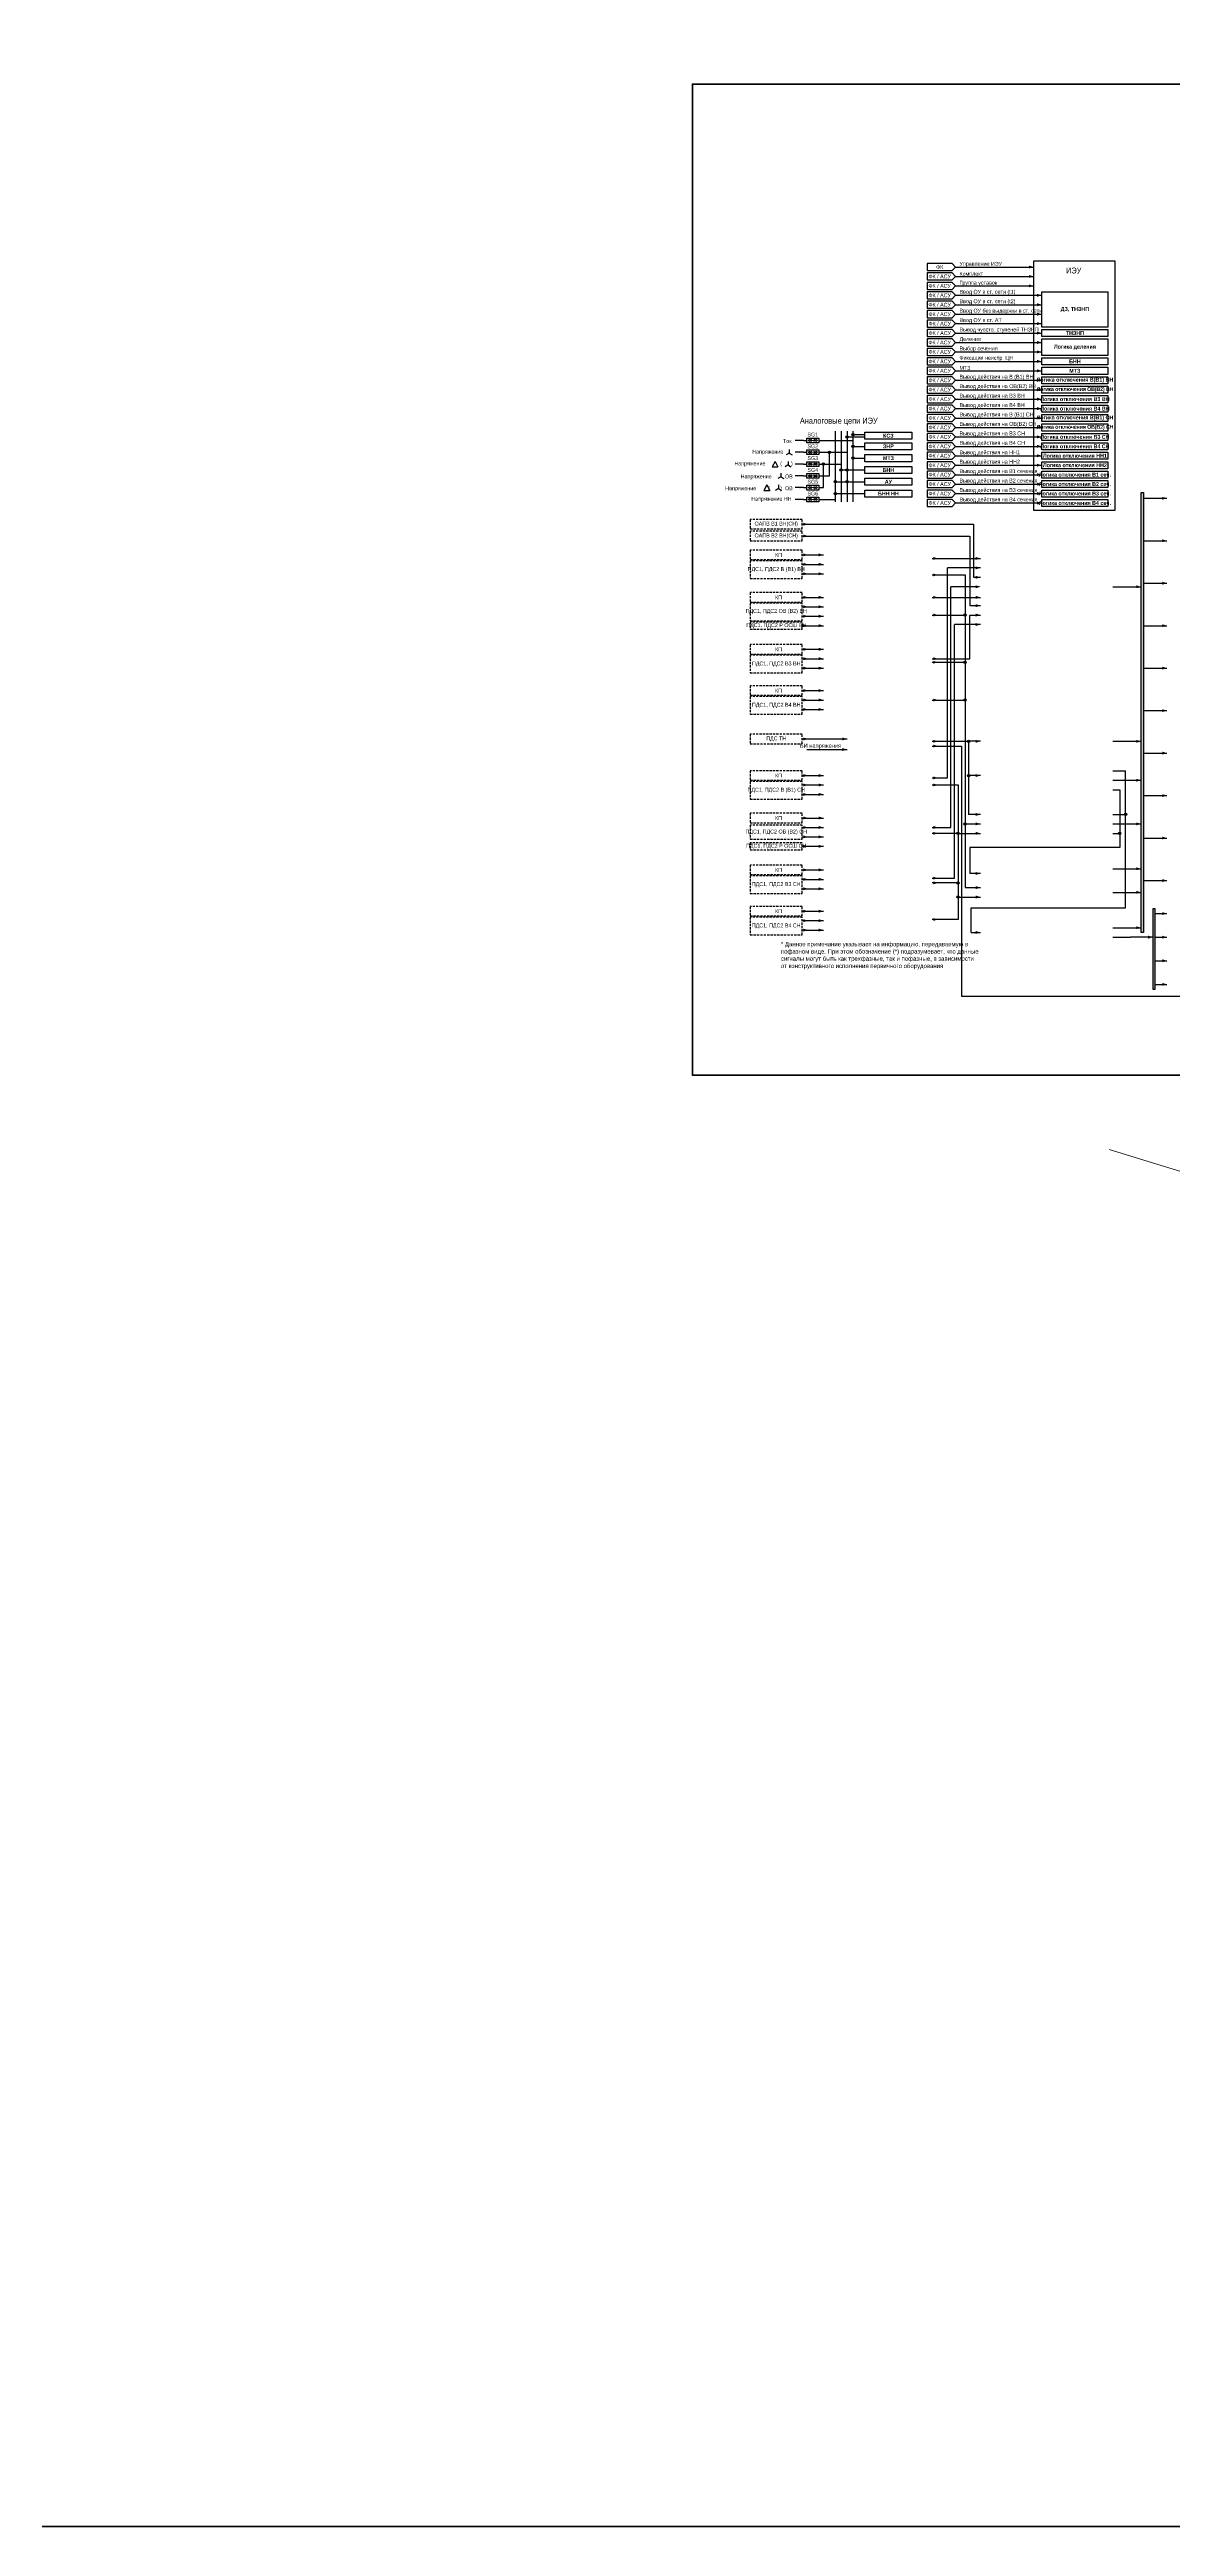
# Model space of a CAD drawing. Header units: millimetres. Extents: x 25558 to 49929, y 1902 to 19390.
# Drawn here: x 38806 to 39758, y 13291 to 15390 of the extents above; entities that cross this region are included whole.
import ezdxf

# ---------------------------------------------------------------- set-up
doc = ezdxf.new("R2010")
doc.units = ezdxf.units.MM
doc.linetypes.add('штриховая2', pattern=[9.525, 6.35, -3.175])
for name, color, linetype, lineweight in [('Основная', 7, 'Continuous', 30), ('Отключение_включение', 1, 'Continuous', 30), ('Тонкая', 7, 'Continuous', 5), ('Цепи внешние', 84, 'Continuous', 30), ('Цепи внутренние', 5, 'Continuous', 30), ('Цепи ТН', 200, 'Continuous', 30), ('Цепи ТТ', 23, 'Continuous', 30), ('Цепь - ФК и АСУ', 132, 'Continuous', 30)]:
    doc.layers.add(name, color=color, linetype=linetype, lineweight=lineweight)
doc.styles.add('Narrow', font='ARIALN.TTF')

msp = doc.modelspace()

# ---------------------------------------------------------------- hatches: boundary and pattern name
at = {"layer": 'Отключение_включение'}
h = msp.add_hatch(color=256, dxfattribs=at)
h.dxf.hatch_style = 1
h.paths.add_polyline_path([(39733, 15015), (39731, 15015), (39731, 14642), (39733, 14642)])
h = msp.add_hatch(color=256, dxfattribs=at)
h.dxf.hatch_style = 1
h.paths.add_polyline_path([(39743, 14662), (39741, 14662), (39741, 14594), (39743, 14594)])
at = {"layer": 'Цепи внутренние'}
h = msp.add_hatch(color=256, dxfattribs=at)
h.dxf.hatch_style = 1
h.paths.add_polyline_path([(39583, 14911, 1), (39581, 14911, 1)])
h = msp.add_hatch(color=256, dxfattribs=at)
h.dxf.hatch_style = 1
h.paths.add_polyline_path([(39583, 14871, 1), (39581, 14871, 1)])
h = msp.add_hatch(color=256, dxfattribs=at)
h.dxf.hatch_style = 1
h.paths.add_polyline_path([(39583, 14839, 1), (39581, 14839, 1)])
h = msp.add_hatch(color=256, dxfattribs=at)
h.dxf.hatch_style = 1
h.paths.add_polyline_path([(39586, 14804, 1), (39584, 14804, 1)])
h = msp.add_hatch(color=256, dxfattribs=at)
h.dxf.hatch_style = 1
h.paths.add_polyline_path([(39586, 14775, 1), (39584, 14775, 1)])
h = msp.add_hatch(color=256, dxfattribs=at)
h.dxf.hatch_style = 1
h.paths.add_polyline_path([(39719, 14742, 1), (39717, 14742, 1)])
h = msp.add_hatch(color=256, dxfattribs=at)
h.dxf.hatch_style = 1
h.paths.add_polyline_path([(39577, 14726, 1), (39575, 14726, 1)])
h = msp.add_hatch(color=256, dxfattribs=at)
h.dxf.hatch_style = 1
h.paths.add_polyline_path([(39583, 14734, 1), (39581, 14734, 1)])
h = msp.add_hatch(color=256, dxfattribs=at)
h.dxf.hatch_style = 1
h.paths.add_polyline_path([(39714, 14726, 1), (39712, 14726, 1)])
h = msp.add_hatch(color=256, dxfattribs=at)
h.dxf.hatch_style = 1
h.paths.add_polyline_path([(39577, 14684, 1), (39575, 14684, 1)])
h = msp.add_hatch(color=256, dxfattribs=at)
h.dxf.hatch_style = 1
h.paths.add_polyline_path([(39577, 14672, 1), (39575, 14672, 1)])
at = {"layer": 'Цепи ТН'}
h = msp.add_hatch(color=256, dxfattribs=at)
h.dxf.hatch_style = 1
h.paths.add_polyline_path([(39483, 15062, 1), (39481, 15062, 1)])
h = msp.add_hatch(color=256, dxfattribs=at)
h.dxf.hatch_style = 1
h.paths.add_polyline_path([(39463, 15039, 1), (39461, 15039, 1)])
h = msp.add_hatch(color=256, dxfattribs=at)
h.dxf.hatch_style = 1
h.paths.add_polyline_path([(39468, 15049, 1), (39466, 15049, 1)])
h = msp.add_hatch(color=256, dxfattribs=at)
h.dxf.hatch_style = 1
h.paths.add_polyline_path([(39478, 15034, 1), (39476, 15034, 1)])
h = msp.add_hatch(color=256, dxfattribs=at)
h.dxf.hatch_style = 1
h.paths.add_polyline_path([(39483, 15034, 1), (39481, 15034, 1)])
h = msp.add_hatch(color=256, dxfattribs=at)
h.dxf.hatch_style = 1
h.paths.add_polyline_path([(39473, 15024, 1), (39471, 15024, 1)])
h = msp.add_hatch(color=256, dxfattribs=at)
h.dxf.hatch_style = 1
h.paths.add_polyline_path([(39473, 15014, 1), (39471, 15014, 1)])
h = msp.add_hatch(color=256, dxfattribs=at)
h.dxf.hatch_style = 1
h.paths.add_polyline_path([(39483, 15024, 1), (39481, 15024, 1)])
at = {"layer": 'Цепи ТТ'}
h = msp.add_hatch(color=256, dxfattribs=at)
h.dxf.hatch_style = 1
h.paths.add_polyline_path([(39488, 15064, 1), (39486, 15064, 1)])
h = msp.add_hatch(color=256, dxfattribs=at)
h.dxf.hatch_style = 1
h.paths.add_polyline_path([(39488, 15054, 1), (39486, 15054, 1)])
h = msp.add_hatch(color=256, dxfattribs=at)
h.dxf.hatch_style = 1
h.paths.add_polyline_path([(39488, 15044, 1), (39486, 15044, 1)])

# ---------------------------------------------------------------- linework, layer by layer
at = {"layer": 'Основная'}
for p, q in [((39421, 15041.3), (39418.5, 15036.7)), ((39418.5, 15036.7), (39423.5, 15036.7)), ((39421, 15041.3), (39423.5, 15036.7)), ((39426, 15031.3), (39426, 15028.3)), ((39432, 15038.3), (39429.5, 15036.7)), ((39433, 15048.3), (39430.5, 15046.7)), ((39432, 15041.3), (39432, 15038.3)), ((39432, 15038.3), (39434.5, 15036.7)), ((39433, 15051.3), (39433, 15048.3)), ((39433, 15048.3), (39435.5, 15046.7)), ((39414, 15021.3), (39411.5, 15016.7)), ((39411.5, 15016.7), (39416.5, 15016.7)), ((39414, 15021.3), (39416.5, 15016.7)), ((39424, 15018.3), (39421.5, 15016.7)), ((39426, 15028.3), (39423.5, 15026.7)), ((39424, 15021.3), (39424, 15018.3)), ((39424, 15018.3), (39426.5, 15016.7)), ((39426, 15028.3), (39428.5, 15026.7))]:
    msp.add_line(p, q, dxfattribs=at)
at = {"layer": 'Основная', "ltscale": 0.3}
msp.add_lwpolyline([(39640, 15000), (39709, 15000), (39709, 15211), (39640, 15211)], close=True, dxfattribs=at)
at = {"layer": 'Основная'}
for points in [[(39647, 15185), (39703, 15185), (39703, 15155), (39647, 15155)], [(39647, 15153), (39703, 15153), (39703, 15147), (39647, 15147)], [(39647, 15145), (39703, 15145), (39703, 15131), (39647, 15131)], [(39647, 15129), (39703, 15129), (39703, 15123), (39647, 15123)], [(39647, 15121), (39703, 15121), (39703, 15115), (39647, 15115)], [(39647, 15113), (39703, 15113), (39703, 15107), (39647, 15107)], [(39647, 15105), (39703, 15105), (39703, 15099), (39647, 15099)], [(39647, 15097), (39703, 15097), (39703, 15091), (39647, 15091)], [(39647, 15089), (39703, 15089), (39703, 15083), (39647, 15083)], [(39647, 15081), (39703, 15081), (39703, 15075), (39647, 15075)], [(39448, 15061), (39458, 15061), (39458, 15057), (39448, 15057)], [(39497, 15066), (39537, 15066), (39537, 15060), (39497, 15060)], [(39497, 15057), (39537, 15057), (39537, 15051), (39497, 15051)], [(39647, 15073), (39703, 15073), (39703, 15067), (39647, 15067)], [(39647, 15065), (39703, 15065), (39703, 15059), (39647, 15059)], [(39647, 15057), (39703, 15057), (39703, 15051), (39647, 15051)], [(39448, 15051), (39458, 15051), (39458, 15047), (39448, 15047)], [(39448, 15041), (39458, 15041), (39458, 15037), (39448, 15037)], [(39497, 15047), (39537, 15047), (39537, 15041), (39497, 15041)], [(39497, 15037), (39537, 15037), (39537, 15031), (39497, 15031)], [(39647, 15049), (39703, 15049), (39703, 15043), (39647, 15043)], [(39647, 15041), (39703, 15041), (39703, 15035), (39647, 15035)], [(39647, 15033), (39703, 15033), (39703, 15027), (39647, 15027)], [(39448, 15031), (39458, 15031), (39458, 15027), (39448, 15027)], [(39448, 15021), (39458, 15021), (39458, 15017), (39448, 15017)], [(39448, 15011), (39458, 15011), (39458, 15007), (39448, 15007)], [(39497, 15027), (39537, 15027), (39537, 15021), (39497, 15021)], [(39497, 15017), (39537, 15017), (39537, 15011), (39497, 15011)], [(39647, 15025), (39703, 15025), (39703, 15019), (39647, 15019)], [(39647, 15017), (39703, 15017), (39703, 15011), (39647, 15011)], [(39647, 15009), (39703, 15009), (39703, 15003), (39647, 15003)]]:
    msp.add_lwpolyline(points, close=True, dxfattribs=at)
at = {"layer": 'Отключение_включение'}
for p, q in [((39733, 15010), (39753, 15010)), ((39733, 14974), (39753, 14974)), ((39707, 14935), (39731, 14935)), ((39733, 14938), (39753, 14938)), ((39733, 14902), (39753, 14902)), ((39733, 14866), (39753, 14866)), ((39733, 14830), (39753, 14830)), ((39707, 14804), (39731, 14804)), ((39733, 14794), (39753, 14794)), ((39707, 14771), (39731, 14771)), ((39733, 14758), (39753, 14758)), ((39707, 14734), (39731, 14734)), ((39733, 14722), (39753, 14722)), ((39707, 14696), (39731, 14696)), ((39707, 14676), (39731, 14676)), ((39733, 14686), (39753, 14686)), ((39743, 14658), (39753, 14658)), ((39707, 14646), (39731, 14646)), ((39707, 14638), (39722, 14638)), ((39741, 14638), (39722, 14638)), ((39743, 14638), (39753, 14638)), ((39743, 14618), (39753, 14618)), ((39743, 14598), (39753, 14598))]:
    msp.add_line(p, q, dxfattribs=at)
for points in [[(39731, 15015), (39733, 15015), (39733, 14642), (39731, 14642)], [(39743, 14662), (39741, 14662), (39741, 14594), (39743, 14594)]]:
    msp.add_lwpolyline(points, close=True, dxfattribs=at)
for points in [[(39753, 15010, 0, 2.5, 0), (39749, 15010, 0, 0, 0)], [(39753, 14974, 0, 2.5, 0), (39749, 14974, 0, 0, 0)], [(39731, 14935, 0, 2.5, 0), (39727, 14935, 0, 0, 0)], [(39753, 14938, 0, 2.5, 0), (39749, 14938, 0, 0, 0)], [(39753, 14902, 0, 2.5, 0), (39749, 14902, 0, 0, 0)], [(39753, 14866, 0, 2.5, 0), (39749, 14866, 0, 0, 0)], [(39753, 14830, 0, 2.5, 0), (39749, 14830, 0, 0, 0)], [(39731, 14804, 0, 2.5, 0), (39727, 14804, 0, 0, 0)], [(39753, 14794, 0, 2.5, 0), (39749, 14794, 0, 0, 0)], [(39731, 14771, 0, 2.5, 0), (39727, 14771, 0, 0, 0)], [(39753, 14758, 0, 2.5, 0), (39749, 14758, 0, 0, 0)], [(39731, 14734, 0, 2.5, 0), (39727, 14734, 0, 0, 0)], [(39753, 14722, 0, 2.5, 0), (39749, 14722, 0, 0, 0)], [(39731, 14696, 0, 2.5, 0), (39727, 14696, 0, 0, 0)], [(39731, 14676, 0, 2.5, 0), (39727, 14676, 0, 0, 0)], [(39753, 14686, 0, 2.5, 0), (39749, 14686, 0, 0, 0)], [(39753, 14658, 0, 2.5, 0), (39749, 14658, 0, 0, 0)], [(39731, 14646, 0, 2.5, 0), (39727, 14646, 0, 0, 0)], [(39741, 14638, 0, 2.5, 0), (39737, 14638, 0, 0, 0)], [(39753, 14638, 0, 2.5, 0), (39749, 14638, 0, 0, 0)], [(39753, 14618, 0, 2.5, 0), (39749, 14618, 0, 0, 0)], [(39753, 14598, 0, 2.5, 0), (39749, 14598, 0, 0, 0)]]:
    msp.add_lwpolyline(points, format="xyseb", dxfattribs=at)
at = {"layer": 'Тонкая', "ltscale": 0.25}
for p, q in [((39449, 15059), (39450.5, 15060)), ((39450.5, 15058), (39449, 15059)), ((39450.5, 15059), (39452, 15060)), ((39452, 15058), (39450.5, 15059)), ((39455.5, 15059), (39454, 15060)), ((39454, 15058), (39455.5, 15059)), ((39457, 15059), (39455.5, 15060)), ((39455.5, 15058), (39457, 15059)), ((39449, 15049), (39450.5, 15050)), ((39450.5, 15048), (39449, 15049)), ((39449, 15039), (39450.5, 15040)), ((39450.5, 15038), (39449, 15039)), ((39450.5, 15049), (39452, 15050)), ((39452, 15048), (39450.5, 15049)), ((39450.5, 15039), (39452, 15040)), ((39452, 15038), (39450.5, 15039)), ((39455.5, 15049), (39454, 15050)), ((39454, 15048), (39455.5, 15049)), ((39455.5, 15039), (39454, 15040)), ((39454, 15038), (39455.5, 15039)), ((39457, 15049), (39455.5, 15050)), ((39455.5, 15048), (39457, 15049)), ((39457, 15039), (39455.5, 15040)), ((39455.5, 15038), (39457, 15039)), ((39449, 15029), (39450.5, 15030)), ((39450.5, 15028), (39449, 15029)), ((39449, 15019), (39450.5, 15020)), ((39450.5, 15018), (39449, 15019)), ((39450.5, 15029), (39452, 15030)), ((39452, 15028), (39450.5, 15029)), ((39450.5, 15019), (39452, 15020)), ((39452, 15018), (39450.5, 15019)), ((39455.5, 15029), (39454, 15030)), ((39454, 15028), (39455.5, 15029)), ((39455.5, 15019), (39454, 15020)), ((39454, 15018), (39455.5, 15019)), ((39457, 15029), (39455.5, 15030)), ((39455.5, 15028), (39457, 15029)), ((39457, 15019), (39455.5, 15020)), ((39455.5, 15018), (39457, 15019)), ((39449, 15009), (39450.5, 15010)), ((39450.5, 15008), (39449, 15009)), ((39450.5, 15009), (39452, 15010)), ((39452, 15008), (39450.5, 15009)), ((39455.5, 15009), (39454, 15010)), ((39454, 15008), (39455.5, 15009)), ((39457, 15009), (39455.5, 15010)), ((39455.5, 15008), (39457, 15009))]:
    msp.add_line(p, q, dxfattribs=at)
at = {"layer": 'Тонкая'}
for p, q in [((39455.5, 15059), (39450.5, 15059)), ((39455.5, 15049), (39450.5, 15049)), ((39455.5, 15039), (39450.5, 15039)), ((39455.5, 15029), (39450.5, 15029)), ((39455.5, 15019), (39450.5, 15019)), ((39455.5, 15009), (39450.5, 15009)), ((39704, 14458), (40994, 14063))]:
    msp.add_line(p, q, dxfattribs=at)
at = {"layer": 'Тонкая', "lineweight": 50}
msp.add_lwpolyline([(33517, 19390), (42096, 19390), (42096, 13291), (33517, 13291)], close=True, dxfattribs=at)
at = {"layer": 'Тонкая', "color": 3, "lineweight": 50}
msp.add_lwpolyline([(39945, 14521), (39351, 14521), (39351, 15361), (39945, 15361)], close=True, dxfattribs=at)
at = {"layer": 'Цепи внешние', "ltscale": 0.3}
for p, q in [((39444, 14988), (39589, 14988)), ((39444, 14978), (39586, 14978)), ((39586, 14978), (39586, 14919)), ((39589, 14988), (39589, 14943)), ((39444, 14962), (39462, 14962)), ((39444, 14954), (39462, 14954)), ((39444, 14946), (39462, 14946)), ((39589, 14943), (39595, 14943)), ((39444, 14926), (39462, 14926)), ((39444, 14918), (39462, 14918)), ((39444, 14910), (39462, 14910)), ((39586, 14919), (39595, 14919)), ((39444, 14902), (39462, 14902)), ((39444, 14882), (39462, 14882)), ((39444, 14874), (39462, 14874)), ((39444, 14866), (39462, 14866)), ((39444, 14847), (39462, 14847)), ((39444, 14839), (39462, 14839)), ((39444, 14831), (39462, 14831)), ((39579, 14800), (39579, 14588)), ((39444, 14775), (39462, 14775)), ((39444, 14767), (39462, 14767)), ((39444, 14759), (39462, 14759)), ((39444, 14739), (39462, 14739)), ((39444, 14731), (39462, 14731)), ((39444, 14723), (39462, 14723)), ((39444, 14715), (39462, 14715)), ((39444, 14695), (39462, 14695)), ((39444, 14687), (39462, 14687)), ((39444, 14679), (39462, 14679)), ((39444, 14660), (39462, 14660)), ((39444, 14652), (39462, 14652)), ((39444, 14644), (39462, 14644)), ((39579, 14588), (39856, 14588))]:
    msp.add_line(p, q, dxfattribs=at)
at = {"layer": 'Цепи внешние', "linetype": 'штриховая2', "ltscale": 0.3}
for points in [[(39444, 14992), (39400, 14992), (39400, 14984), (39444, 14984)], [(39444, 14982), (39400, 14982), (39400, 14974), (39444, 14974)], [(39444, 14966), (39400, 14966), (39400, 14958), (39444, 14958)], [(39444, 14957), (39400, 14957), (39400, 14942), (39444, 14942)], [(39444, 14930), (39400, 14930), (39400, 14922), (39444, 14922)], [(39444, 14921), (39400, 14921), (39400, 14906), (39444, 14906)], [(39444, 14905), (39400, 14905), (39400, 14899), (39444, 14899)], [(39444, 14886), (39400, 14886), (39400, 14878), (39444, 14878)], [(39444, 14877), (39400, 14877), (39400, 14862), (39444, 14862)], [(39444, 14851), (39400, 14851), (39400, 14843), (39444, 14843)], [(39444, 14842), (39400, 14842), (39400, 14827), (39444, 14827)], [(39444, 14810), (39400, 14810), (39400, 14802), (39444, 14802)], [(39444, 14779), (39400, 14779), (39400, 14771), (39444, 14771)], [(39444, 14770), (39400, 14770), (39400, 14755), (39444, 14755)], [(39444, 14743), (39400, 14743), (39400, 14735), (39444, 14735)], [(39444, 14733), (39400, 14733), (39400, 14721), (39444, 14721)], [(39444, 14718), (39400, 14718), (39400, 14712), (39444, 14712)], [(39444, 14699), (39400, 14699), (39400, 14691), (39444, 14691)], [(39444, 14690), (39400, 14690), (39400, 14675), (39444, 14675)], [(39444, 14664), (39400, 14664), (39400, 14656), (39444, 14656)], [(39444, 14655), (39400, 14655), (39400, 14640), (39444, 14640)]]:
    msp.add_lwpolyline(points, close=True, dxfattribs=at)
at = {"layer": 'Цепи внешние', "ltscale": 0.3}
for points in [[(39449, 14988, 0, 2.5, 0), (39445, 14988, 0, 0, 0)], [(39449, 14978, 0, 2.5, 0), (39445, 14978, 0, 0, 0)], [(39449, 14962, 0, 2.5, 0), (39445, 14962, 0, 0, 0)], [(39449, 14954, 0, 2.5, 0), (39445, 14954, 0, 0, 0)], [(39449, 14946, 0, 2.5, 0), (39445, 14946, 0, 0, 0)], [(39462, 14962, 0, 2.5, 0), (39458, 14962, 0, 0, 0)], [(39462, 14954, 0, 2.5, 0), (39458, 14954, 0, 0, 0)], [(39462, 14946, 0, 2.5, 0), (39458, 14946, 0, 0, 0)], [(39449, 14926, 0, 2.5, 0), (39445, 14926, 0, 0, 0)], [(39462, 14926, 0, 2.5, 0), (39458, 14926, 0, 0, 0)], [(39595, 14943, 0, 2.5, 0), (39591, 14943, 0, 0, 0)], [(39449, 14918, 0, 2.5, 0), (39445, 14918, 0, 0, 0)], [(39449, 14910, 0, 2.5, 0), (39445, 14910, 0, 0, 0)], [(39462, 14918, 0, 2.5, 0), (39458, 14918, 0, 0, 0)], [(39462, 14910, 0, 2.5, 0), (39458, 14910, 0, 0, 0)], [(39595, 14919, 0, 2.5, 0), (39591, 14919, 0, 0, 0)], [(39449, 14902, 0, 2.5, 0), (39445, 14902, 0, 0, 0)], [(39462, 14902, 0, 2.5, 0), (39458, 14902, 0, 0, 0)], [(39449, 14882, 0, 2.5, 0), (39445, 14882, 0, 0, 0)], [(39449, 14874, 0, 2.5, 0), (39445, 14874, 0, 0, 0)], [(39449, 14866, 0, 2.5, 0), (39445, 14866, 0, 0, 0)], [(39462, 14882, 0, 2.5, 0), (39458, 14882, 0, 0, 0)], [(39462, 14874, 0, 2.5, 0), (39458, 14874, 0, 0, 0)], [(39462, 14866, 0, 2.5, 0), (39458, 14866, 0, 0, 0)], [(39449, 14847, 0, 2.5, 0), (39445, 14847, 0, 0, 0)], [(39462, 14847, 0, 2.5, 0), (39458, 14847, 0, 0, 0)], [(39449, 14839, 0, 2.5, 0), (39445, 14839, 0, 0, 0)], [(39449, 14831, 0, 2.5, 0), (39445, 14831, 0, 0, 0)], [(39462, 14839, 0, 2.5, 0), (39458, 14839, 0, 0, 0)], [(39462, 14831, 0, 2.5, 0), (39458, 14831, 0, 0, 0)], [(39449, 14806, 0, 2.5, 0), (39445, 14806, 0, 0, 0)], [(39482, 14806, 0, 2.5, 0), (39478, 14806, 0, 0, 0)], [(39559, 14800, 0, 2.5, 0), (39555, 14800, 0, 0, 0)], [(39449, 14775, 0, 2.5, 0), (39445, 14775, 0, 0, 0)], [(39449, 14767, 0, 2.5, 0), (39445, 14767, 0, 0, 0)], [(39449, 14759, 0, 2.5, 0), (39445, 14759, 0, 0, 0)], [(39462, 14775, 0, 2.5, 0), (39458, 14775, 0, 0, 0)], [(39462, 14767, 0, 2.5, 0), (39458, 14767, 0, 0, 0)], [(39462, 14759, 0, 2.5, 0), (39458, 14759, 0, 0, 0)], [(39449, 14739, 0, 2.5, 0), (39445, 14739, 0, 0, 0)], [(39462, 14739, 0, 2.5, 0), (39458, 14739, 0, 0, 0)], [(39449, 14731, 0, 2.5, 0), (39445, 14731, 0, 0, 0)], [(39449, 14723, 0, 2.5, 0), (39445, 14723, 0, 0, 0)], [(39449, 14715, 0, 2.5, 0), (39445, 14715, 0, 0, 0)], [(39462, 14731, 0, 2.5, 0), (39458, 14731, 0, 0, 0)], [(39462, 14723, 0, 2.5, 0), (39458, 14723, 0, 0, 0)], [(39462, 14715, 0, 2.5, 0), (39458, 14715, 0, 0, 0)], [(39449, 14695, 0, 2.5, 0), (39445, 14695, 0, 0, 0)], [(39462, 14695, 0, 2.5, 0), (39458, 14695, 0, 0, 0)], [(39449, 14687, 0, 2.5, 0), (39445, 14687, 0, 0, 0)], [(39449, 14679, 0, 2.5, 0), (39445, 14679, 0, 0, 0)], [(39462, 14687, 0, 2.5, 0), (39458, 14687, 0, 0, 0)], [(39462, 14679, 0, 2.5, 0), (39458, 14679, 0, 0, 0)], [(39449, 14660, 0, 2.5, 0), (39445, 14660, 0, 0, 0)], [(39449, 14652, 0, 2.5, 0), (39445, 14652, 0, 0, 0)], [(39462, 14660, 0, 2.5, 0), (39458, 14660, 0, 0, 0)], [(39462, 14652, 0, 2.5, 0), (39458, 14652, 0, 0, 0)], [(39449, 14644, 0, 2.5, 0), (39445, 14644, 0, 0, 0)], [(39462, 14644, 0, 2.5, 0), (39458, 14644, 0, 0, 0)]]:
    msp.add_lwpolyline(points, format="xyseb", dxfattribs=at)
at = {"layer": 'Цепи внешние'}
msp.add_lwpolyline([(39444, 14806), (39482, 14806)], dxfattribs=at)
at = {"layer": 'Цепи внешние', "ltscale": 0.3}
msp.add_lwpolyline([(39554, 14800), (39579, 14800)], dxfattribs=at)
at = {"layer": 'Цепи внутренние', "ltscale": 0.3}
for p, q in [((39554, 14959), (39595, 14959)), ((39567, 14773), (39567, 14951)), ((39595, 14951), (39567, 14951)), ((39554, 14945), (39582, 14945)), ((39570, 14731), (39570, 14935)), ((39594, 14935), (39570, 14935)), ((39582, 14945), (39582, 14680)), ((39554, 14926), (39595, 14926)), ((39554, 14911), (39582, 14911)), ((39586, 14874), (39586, 14911)), ((39586, 14911), (39595, 14911)), ((39573, 14688), (39573, 14903)), ((39595, 14903), (39573, 14903)), ((39554, 14874), (39586, 14874)), ((39554, 14871), (39582, 14871)), ((39554, 14839), (39582, 14839)), ((39554, 14804), (39585, 14804)), ((39595, 14804), (39585, 14804)), ((39585, 14804), (39585, 14742)), ((39448, 14797), (39482, 14797)), ((39554, 14773), (39567, 14773)), ((39554, 14767), (39576, 14767)), ((39576, 14767), (39576, 14653)), ((39595, 14775), (39585, 14775)), ((39707, 14779), (39718, 14779)), ((39707, 14763), (39713, 14763)), ((39713, 14763), (39713, 14714)), ((39718, 14663), (39718, 14779)), ((39595, 14742), (39585, 14742)), ((39707, 14742), (39718, 14742)), ((39554, 14731), (39570, 14731)), ((39576, 14726), (39554, 14726)), ((39576, 14726), (39595, 14726)), ((39582, 14734), (39595, 14734)), ((39707, 14726), (39713, 14726)), ((39713, 14714), (39586, 14714)), ((39586, 14714), (39586, 14692)), ((39554, 14688), (39573, 14688)), ((39576, 14684), (39554, 14684)), ((39582, 14680), (39595, 14680)), ((39595, 14692), (39586, 14692)), ((39576, 14672), (39595, 14672)), ((39587, 14642), (39587, 14663)), ((39587, 14663), (39718, 14663)), ((39576, 14653), (39554, 14653)), ((39587, 14642), (39595, 14642))]:
    msp.add_line(p, q, dxfattribs=at)
for points in [[(39559, 14959, 0, 2.5, 0), (39555, 14959, 0, 0, 0)], [(39595, 14959, 0, 2.5, 0), (39591, 14959, 0, 0, 0)], [(39595, 14951, 0, 2.5, 0), (39591, 14951, 0, 0, 0)], [(39559, 14945, 0, 2.5, 0), (39555, 14945, 0, 0, 0)], [(39559, 14926, 0, 2.5, 0), (39555, 14926, 0, 0, 0)], [(39595, 14935, 0, 2.5, 0), (39591, 14935, 0, 0, 0)], [(39595, 14926, 0, 2.5, 0), (39591, 14926, 0, 0, 0)], [(39559, 14911, 0, 2.5, 0), (39555, 14911, 0, 0, 0)], [(39595, 14911, 0, 2.5, 0), (39591, 14911, 0, 0, 0)], [(39595, 14903, 0, 2.5, 0), (39591, 14903, 0, 0, 0)], [(39559, 14874, 0, 2.5, 0), (39555, 14874, 0, 0, 0)], [(39559, 14871, 0, 2.5, 0), (39555, 14871, 0, 0, 0)], [(39559, 14839, 0, 2.5, 0), (39555, 14839, 0, 0, 0)], [(39559, 14804, 0, 2.5, 0), (39555, 14804, 0, 0, 0)], [(39595, 14804, 0, 2.5, 0), (39591, 14804, 0, 0, 0)], [(39482, 14797, 0, 2.5, 0), (39478, 14797, 0, 0, 0)], [(39559, 14773, 0, 2.5, 0), (39555, 14773, 0, 0, 0)], [(39559, 14767, 0, 2.5, 0), (39555, 14767, 0, 0, 0)], [(39595, 14775, 0, 2.5, 0), (39591, 14775, 0, 0, 0)], [(39595, 14742, 0, 2.5, 0), (39591, 14742, 0, 0, 0)], [(39559, 14731, 0, 2.5, 0), (39555, 14731, 0, 0, 0)], [(39559, 14726, 0, 2.5, 0), (39555, 14726, 0, 0, 0)], [(39595, 14734, 0, 2.5, 0), (39591, 14734, 0, 0, 0)], [(39595, 14726, 0, 2.5, 0), (39591, 14726, 0, 0, 0)], [(39559, 14688, 0, 2.5, 0), (39555, 14688, 0, 0, 0)], [(39559, 14684, 0, 2.5, 0), (39555, 14684, 0, 0, 0)], [(39595, 14692, 0, 2.5, 0), (39591, 14692, 0, 0, 0)], [(39595, 14680, 0, 2.5, 0), (39591, 14680, 0, 0, 0)], [(39559, 14653, 0, 2.5, 0), (39555, 14653, 0, 0, 0)], [(39595, 14672, 0, 2.5, 0), (39591, 14672, 0, 0, 0)], [(39595, 14642, 0, 2.5, 0), (39591, 14642, 0, 0, 0)]]:
    msp.add_lwpolyline(points, format="xyseb", dxfattribs=at)
at = {"layer": 'Цепи внутренние'}
for centre in [(39582, 14911), (39582, 14871), (39582, 14839), (39585, 14804), (39585, 14775), (39718, 14742), (39576, 14726), (39582, 14734), (39713, 14726), (39576, 14684), (39576, 14672)]:
    msp.add_circle(centre, 1, dxfattribs=at)
at = {"layer": 'Цепи ТН'}
for p, q in [((39482, 15062), (39497, 15062)), ((39458, 15049), (39482, 15049)), ((39462, 15019), (39462, 15039)), ((39467, 15029), (39467, 15049)), ((39477, 15034), (39497, 15034)), ((39458, 15029), (39467, 15029)), ((39458, 15019), (39462, 15019)), ((39472, 15024), (39497, 15024)), ((39472, 15014), (39497, 15014)), ((39458, 15009), (39472, 15009))]:
    msp.add_line(p, q, dxfattribs=at)
for points in [[(39472, 15067), (39472, 15007)], [(39477, 15067), (39477, 15007)], [(39482, 15067), (39482, 15007)], [(39445, 15049), (39438, 15049)], [(39445, 15039), (39438, 15039)], [(39445, 15049), (39448, 15049)], [(39445, 15039), (39448, 15039)], [(39458, 15039), (39477, 15039)], [(39445, 15029), (39438, 15029)], [(39445, 15019), (39438, 15019)], [(39445, 15029), (39448, 15029)], [(39445, 15019), (39448, 15019)], [(39445, 15009), (39438, 15009)], [(39445, 15009), (39448, 15009)]]:
    msp.add_lwpolyline(points, dxfattribs=at)
for points in [[(39497, 15062, 0, 1, 0), (39494, 15062, 0, 0, 0)], [(39445, 15049, 0, 1, 0), (39442, 15049, 0, 0, 0)], [(39445, 15039, 0, 1, 0), (39442, 15039, 0, 0, 0)], [(39477, 15039, 0, 1, 0), (39474, 15039, 0, 0, 0)], [(39482, 15049, 0, 1, 0), (39479, 15049, 0, 0, 0)], [(39497, 15034, 0, 1, 0), (39494, 15034, 0, 0, 0)], [(39445, 15029, 0, 1, 0), (39442, 15029, 0, 0, 0)], [(39445, 15019, 0, 1, 0), (39442, 15019, 0, 0, 0)], [(39497, 15024, 0, 1, 0), (39494, 15024, 0, 0, 0)], [(39497, 15014, 0, 1, 0), (39494, 15014, 0, 0, 0)], [(39445, 15009, 0, 1, 0), (39442, 15009, 0, 0, 0)], [(39472, 15009, 0, 1, 0), (39469, 15009, 0, 0, 0)]]:
    msp.add_lwpolyline(points, format="xyseb", dxfattribs=at)
for centre in [(39482, 15062), (39462, 15039), (39467, 15049), (39477, 15034), (39482, 15034), (39472, 15024), (39472, 15014), (39482, 15024)]:
    msp.add_circle(centre, 1, dxfattribs=at)
at = {"layer": 'Цепи ТТ', "ltscale": 0.3}
for points in [[(39445, 15059), (39438, 15059)], [(39445, 15059), (39448, 15059)], [(39458, 15059), (39487, 15059)], [(39487, 15067), (39487, 15007)], [(39487, 15064), (39497, 15064)], [(39487, 15054), (39497, 15054)], [(39486, 15044), (39497, 15044)]]:
    msp.add_lwpolyline(points, dxfattribs=at)
at = {"layer": 'Цепи ТТ'}
for points in [[(39445, 15059, 0, 1, 0), (39442, 15059, 0, 0, 0)], [(39487, 15059, 0, 1, 0), (39484, 15059, 0, 0, 0)], [(39497, 15064, 0, 1, 0), (39494, 15064, 0, 0, 0)], [(39497, 15054, 0, 1, 0), (39494, 15054, 0, 0, 0)], [(39497, 15044, 0, 1, 0), (39494, 15044, 0, 0, 0)]]:
    msp.add_lwpolyline(points, format="xyseb", dxfattribs=at)
for centre in [(39487, 15064), (39487, 15054), (39487, 15044)]:
    msp.add_circle(centre, 1, dxfattribs=at)
at = {"layer": 'Цепь - ФК и АСУ', "ltscale": 0.3}
for points in [[(39574, 15206), (39571, 15209), (39550, 15209), (39550, 15203), (39571, 15203), (39574, 15206)], [(39574, 15198), (39571, 15201), (39550, 15201), (39550, 15195), (39571, 15195), (39574, 15198)], [(39574, 15190), (39571, 15193), (39550, 15193), (39550, 15187), (39571, 15187), (39574, 15190)], [(39574, 15182), (39571, 15185), (39550, 15185), (39550, 15179), (39571, 15179), (39574, 15182)], [(39574, 15174), (39571, 15177), (39550, 15177), (39550, 15171), (39571, 15171), (39574, 15174)], [(39574, 15166), (39571, 15169), (39550, 15169), (39550, 15163), (39571, 15163), (39574, 15166)], [(39574, 15158), (39571, 15161), (39550, 15161), (39550, 15155), (39571, 15155), (39574, 15158)], [(39574, 15150), (39571, 15153), (39550, 15153), (39550, 15147), (39571, 15147), (39574, 15150)], [(39574, 15142), (39571, 15145), (39550, 15145), (39550, 15139), (39571, 15139), (39574, 15142)], [(39574, 15134), (39571, 15137), (39550, 15137), (39550, 15131), (39571, 15131), (39574, 15134)], [(39574, 15126), (39571, 15129), (39550, 15129), (39550, 15123), (39571, 15123), (39574, 15126)], [(39574, 15118), (39571, 15121), (39550, 15121), (39550, 15115), (39571, 15115), (39574, 15118)], [(39574, 15110), (39571, 15113), (39550, 15113), (39550, 15107), (39571, 15107), (39574, 15110)], [(39574, 15102), (39571, 15105), (39550, 15105), (39550, 15099), (39571, 15099), (39574, 15102)], [(39574, 15094), (39571, 15097), (39550, 15097), (39550, 15091), (39571, 15091), (39574, 15094)], [(39574, 15086), (39571, 15089), (39550, 15089), (39550, 15083), (39571, 15083), (39574, 15086)], [(39574, 15078), (39571, 15081), (39550, 15081), (39550, 15075), (39571, 15075), (39574, 15078)], [(39574, 15070), (39571, 15073), (39550, 15073), (39550, 15067), (39571, 15067), (39574, 15070)], [(39574, 15062), (39571, 15065), (39550, 15065), (39550, 15059), (39571, 15059), (39574, 15062)], [(39574, 15054), (39571, 15057), (39550, 15057), (39550, 15051), (39571, 15051), (39574, 15054)], [(39574, 15046), (39571, 15049), (39550, 15049), (39550, 15043), (39571, 15043), (39574, 15046)], [(39574, 15038), (39571, 15041), (39550, 15041), (39550, 15035), (39571, 15035), (39574, 15038)], [(39574, 15030), (39571, 15033), (39550, 15033), (39550, 15027), (39571, 15027), (39574, 15030)], [(39574, 15022), (39571, 15025), (39550, 15025), (39550, 15019), (39571, 15019), (39574, 15022)], [(39574, 15014), (39571, 15017), (39550, 15017), (39550, 15011), (39571, 15011), (39574, 15014)], [(39574, 15006), (39571, 15009), (39550, 15009), (39550, 15003), (39571, 15003), (39574, 15006)]]:
    msp.add_lwpolyline(points, dxfattribs=at)
at = {"layer": 'Цепь - ФК и АСУ'}
for points in [[(39574, 15206), (39640, 15206)], [(39574, 15198), (39640, 15198)], [(39574, 15190), (39640, 15190)], [(39574, 15182), (39647, 15182)], [(39574, 15174), (39647, 15174)], [(39574, 15166), (39647, 15166)], [(39574, 15158), (39647, 15158)], [(39574, 15150), (39647, 15150)], [(39574, 15142), (39647, 15142)], [(39574, 15134), (39647, 15134)], [(39574, 15126), (39647, 15126)], [(39574, 15118), (39647, 15118)], [(39574, 15110), (39647, 15110), (39647, 15110), (39647, 15110)], [(39574, 15102), (39647, 15102), (39647, 15102), (39647, 15102)], [(39574, 15094), (39647, 15094), (39647, 15094), (39647, 15094)], [(39574, 15086), (39647, 15086), (39647, 15086), (39647, 15086)], [(39574, 15078), (39647, 15078), (39647, 15078), (39647, 15078)], [(39574, 15070), (39647, 15070), (39647, 15070), (39647, 15070)], [(39574, 15062), (39647, 15062), (39647, 15062), (39647, 15062)], [(39574, 15054), (39647, 15054), (39647, 15054), (39647, 15054)], [(39574, 15046), (39647, 15046), (39647, 15046), (39647, 15046)], [(39574, 15038), (39647, 15038), (39647, 15038), (39647, 15038)], [(39574, 15030), (39647, 15030), (39647, 15030), (39647, 15030)], [(39574, 15022), (39647, 15022), (39647, 15022), (39647, 15022)], [(39574, 15014), (39647, 15014), (39647, 15014), (39647, 15014)], [(39574, 15006), (39647, 15006), (39647, 15006), (39647, 15006)]]:
    msp.add_lwpolyline(points, dxfattribs=at)
at = {"layer": 'Цепь - ФК и АСУ', "ltscale": 0.3}
for points in [[(39640, 15206, 0, 2.5, 0), (39636, 15206, 0, 0, 0)], [(39640, 15198, 0, 2.5, 0), (39636, 15198, 0, 0, 0)], [(39640, 15190, 0, 2.5, 0), (39636, 15190, 0, 0, 0)], [(39647, 15182, 0, 2.5, 0), (39643, 15182, 0, 0, 0)], [(39647, 15174, 0, 2.5, 0), (39643, 15174, 0, 0, 0)], [(39647, 15166, 0, 2.5, 0), (39643, 15166, 0, 0, 0)], [(39647, 15158, 0, 2.5, 0), (39643, 15158, 0, 0, 0)], [(39647, 15150, 0, 2.5, 0), (39643, 15150, 0, 0, 0)], [(39647, 15142, 0, 2.5, 0), (39643, 15142, 0, 0, 0)], [(39647, 15134, 0, 2.5, 0), (39643, 15134, 0, 0, 0)], [(39647, 15126, 0, 2.5, 0), (39643, 15126, 0, 0, 0)], [(39647, 15118, 0, 2.5, 0), (39643, 15118, 0, 0, 0)], [(39647, 15110, 0, 2.5, 0), (39643, 15110, 0, 0, 0)], [(39647, 15102, 0, 2.5, 0), (39643, 15102, 0, 0, 0)], [(39647, 15094, 0, 2.5, 0), (39643, 15094, 0, 0, 0)], [(39647, 15086, 0, 2.5, 0), (39643, 15086, 0, 0, 0)], [(39647, 15078, 0, 2.5, 0), (39643, 15078, 0, 0, 0)], [(39647, 15070, 0, 2.5, 0), (39643, 15070, 0, 0, 0)], [(39647, 15062, 0, 2.5, 0), (39643, 15062, 0, 0, 0)], [(39647, 15054, 0, 2.5, 0), (39643, 15054, 0, 0, 0)], [(39647, 15046, 0, 2.5, 0), (39643, 15046, 0, 0, 0)], [(39647, 15038, 0, 2.5, 0), (39643, 15038, 0, 0, 0)], [(39647, 15030, 0, 2.5, 0), (39643, 15030, 0, 0, 0)], [(39647, 15022, 0, 2.5, 0), (39643, 15022, 0, 0, 0)], [(39647, 15014, 0, 2.5, 0), (39643, 15014, 0, 0, 0)], [(39647, 15006, 0, 2.5, 0), (39643, 15006, 0, 0, 0)]]:
    msp.add_lwpolyline(points, format="xyseb", dxfattribs=at)

# ---------------------------------------------------------------- texts
at = {"layer": 'Основная', "style": 'Narrow'}
for s, insert, char_height, width, attachment_point in [('ФК / АСУ', (39560.5, 15198), 3.3, 21, 5), ('ФК', (39560.5, 15206), 3.3, 21, 5), (' Управление ИЭУ', (39576, 15208.2), 3.3, 71.498, 4), (' Комплект', (39576, 15200.2), 3.3, 71.498, 4), ('ИЭУ', (39674, 15203), 5, 64, 5), ('ФК / АСУ', (39560.5, 15190), 3.3, 21, 5), ('ФК / АСУ', (39560.5, 15182), 3.3, 21, 5), (' Группа уставок', (39576, 15192.2), 3.3, 71, 4), (' Ввод ОУ в ст. сети (t1)', (39576, 15184.5), 3.3, 73.844, 4), (' Ввод ОУ в ст. сети (t2)', (39576, 15176.5), 3.3, 73.844, 4), ('ФК / АСУ', (39560.5, 15174), 3.3, 21, 5), ('ФК / АСУ', (39560.5, 15166), 3.3, 21, 5), ('ФК / АСУ', (39560.5, 15158), 3.3, 21, 5), (' Ввод ОУ без выдержки в ст. сети', (39576, 15168.5), 3.3, 73.844, 4), (' Ввод ОУ в ст. АТ', (39576, 15160.5), 3.3, 73.844, 4), ('{\\fArial Narrow|b1|i0|c204|p34;\\C0;ДЗ, ТНЗНП}', (39675, 15170), 3.3, 56, 5), ('ФК / АСУ', (39560.5, 15150), 3.3, 21, 5), ('ФК / АСУ', (39560.5, 15142), 3.3, 21, 5), (' Деление', (39576, 15144.5), 3.3, 73.844, 4), (' Вывод чувств. ступеней ТНЗНП', (39576, 15152.5), 3.3, 73.844, 4), (' Выбор сечения', (39576, 15136.5), 3.3, 73.844, 4), ('{\\fArial Narrow|b1|i0|c204|p34;\\C0;Логика деления}', (39675, 15138), 3.3, 40, 5), ('{\\fArial Narrow|b1|i0|c204|p34;\\C0;ТНЗНП}', (39675, 15150), 3.3, 40, 5), ('ФК / АСУ', (39560.5, 15134), 3.3, 21, 5), ('ФК / АСУ', (39560.5, 15126), 3.3, 21, 5), ('ФК / АСУ', (39560.5, 15118), 3.3, 21, 5), (' Фиксация неиспр. ЦН', (39576, 15128.5), 3.3, 73.844, 4), (' МТЗ', (39576, 15120.5), 3.3, 73.844, 4), ('{\\fArial Narrow|b1|i0|c204|p34;\\C0;БНН}', (39675, 15126), 3.3, 40, 5), ('{\\fArial Narrow|b1|i0|c204|p34;\\C0;МТЗ}', (39675, 15118), 3.3, 40, 5), ('ФК / АСУ', (39560.5, 15110), 3.3, 21, 5), ('ФК / АСУ', (39560.5, 15102), 3.3, 21, 5), ('ФК / АСУ', (39560.5, 15094), 3.3, 21, 5), (' Вывод действия на В (В1) ВН', (39576, 15112.5), 3.3, 73.844, 4), (' Вывод действия на ОВ(В2) ВН', (39576, 15104.5), 3.3, 73.844, 4), (' Вывод действия на В3 ВН', (39576, 15096.5), 3.3, 73.844, 4), ('{\\fArial Narrow|b1|i0|c204|p34;\\C0;Логика отключения В(В1) ВН}', (39675, 15110), 3.3, 56, 5), ('{\\fArial Narrow|b1|i0|c204|p34;\\T0.95;\\C0;Логика отключения ОВ(В2){\\W0.9; }ВН}', (39675, 15102), 3.3, 56, 5), ('{\\fArial Narrow|b1|i0|c204|p34;\\C0;Логика отключения В3 ВН}', (39675, 15094), 3.3, 56, 5), ('Аналоговые цепи ИЭУ', (39475, 15075), 5, 188.231, 5), ('ФК / АСУ', (39560.5, 15086), 3.3, 21, 5), ('ФК / АСУ', (39560.5, 15078), 3.3, 21, 5), (' Вывод действия на В4 ВН', (39576, 15088.5), 3.3, 73.844, 4), (' Вывод действия на В (В1) СН', (39576, 15080.5), 3.3, 73.844, 4), (' Вывод действия на ОВ(В2) СН', (39576, 15072.5), 3.3, 73.844, 4), ('{\\fArial Narrow|b1|i0|c204|p34;\\C0;Логика отключения В(В1) СН}', (39675, 15078), 3.3, 56, 5), ('{\\fArial Narrow|b1|i0|c204|p34;\\C0;Логика отключения В4 ВН}', (39675, 15086), 3.3, 56, 5), ('Ток ', (39435, 15058.5), 3.3, 71.498, 6), ('SG1', (39453, 15064), 3.3, 39, 5), ('SG2', (39453, 15054), 3.3, 39, 5), ('{\\fArial Narrow|b1|i0|c204|p34;ЗНР}', (39517, 15054), 3.3, 40, 5), ('{\\fArial Narrow|b1|i0|c204|p34;КСЗ}', (39517, 15063), 3.3, 40, 5), ('ФК / АСУ', (39560.5, 15070), 3.3, 21, 5), ('ФК / АСУ', (39560.5, 15062), 3.3, 21, 5), ('ФК / АСУ', (39560.5, 15054), 3.3, 21, 5), (' Вывод действия на В3 СН', (39576, 15064.5), 3.3, 73.844, 4), (' Вывод действия на В4 СН', (39576, 15056.5), 3.3, 73.844, 4), ('{\\fArial Narrow|b1|i0|c204|p34;\\T0.95;\\C0;Логика отключения ОВ(В2){\\W0.9; }СН}', (39675, 15070), 3.3, 56, 5), ('{\\fArial Narrow|b1|i0|c204|p34;\\C0;Логика отключения В3{\\W0.9; }СН}', (39675, 15062), 3.3, 56, 5), ('{\\fArial Narrow|b1|i0|c204|p34;\\C0;Логика отключения В4{\\W0.9; }СН}', (39675, 15054), 3.3, 56, 5), ('Напряжение          (      ) ', (39436, 15039), 3.3, 71.353, 6), ('Напряжение       ', (39428, 15049), 3.3, 71.498, 6), ('SG3', (39453, 15044), 3.3, 39, 5), ('SG4', (39453, 15034), 3.3, 39, 5), ('{\\fArial Narrow|b1|i0|c204|p34;БНН}', (39517, 15034), 3.3, 40, 5), ('{\\fArial Narrow|b1|i0|c204|p34;МТЗ}', (39517, 15044), 3.3, 40, 5), ('ФК / АСУ', (39560.5, 15046), 3.3, 21, 5), ('ФК / АСУ', (39560.5, 15038), 3.3, 21, 5), ('ФК / АСУ', (39560.5, 15030), 3.3, 21, 5), (' Вывод действия на НН1', (39576, 15048.5), 3.3, 73.844, 4), (' Вывод действия на НН2', (39576, 15040.5), 3.3, 73.844, 4), (' Вывод действия на В1 сечения', (39576, 15032.5), 3.3, 73.844, 4), ('{\\fArial Narrow|b1|i0|c204|p34;\\C0;Логика отключения В1 сеч.}', (39675, 15030), 3.3, 56, 5), ('{\\fArial Narrow|b1|i0|c204|p34;\\C0;Логика отключения НН1}', (39675, 15046), 3.3, 56, 5), ('{\\fArial Narrow|b1|i0|c204|p34;\\C0;Логика отключения НН2}', (39675, 15038), 3.3, 56, 5), ('Напряжение        (       )  ОВ', (39436, 15018), 3.3, 71.498, 6), ('Напряжение         ОВ', (39436, 15028), 3.3, 61.356, 6), ('Напряжение НН', (39435, 15009), 3.3, 71.498, 6), ('SG5', (39453, 15024), 3.3, 39, 5), ('SG6', (39453, 15014), 3.3, 39, 5), ('{\\fArial Narrow|b1|i0|c204|p34;БНН НН}', (39517, 15014), 3.3, 40, 5), ('{\\fArial Narrow|b1|i0|c204|p34;АУ}', (39517, 15024), 3.3, 40, 5), ('ФК / АСУ', (39560.5, 15022), 3.3, 21, 5), ('ФК / АСУ', (39560.5, 15014), 3.3, 21, 5), (' Вывод действия на В2 сечения', (39576, 15024.5), 3.3, 73.844, 4), (' Вывод действия на В3 сечения', (39576, 15016.5), 3.3, 73.844, 4), (' Вывод действия на В4 сечения', (39576, 15008.5), 3.3, 73.844, 4), ('{\\fArial Narrow|b1|i0|c204|p34;\\C0;Логика отключения В2 сеч.}', (39675, 15022), 3.3, 56, 5), ('{\\fArial Narrow|b1|i0|c204|p34;\\C0;Логика отключения В3 сеч.}', (39675, 15014), 3.3, 56, 5), ('ОАПВ В1 ВН(СН)', (39422, 14988), 3.3, 44, 5), ('ФК / АСУ', (39560.5, 15006), 3.3, 21, 5), ('{\\fArial Narrow|b1|i0|c204|p34;\\C0;Логика отключения В4 сеч.}', (39675, 15006), 3.3, 56, 5), ('ОАПВ В2 ВН(СН)', (39422, 14978), 3.3, 44, 5), ('ПДС1, ПДС2 В (В1) ВН', (39422, 14949.5), 3.3, 44, 5), ('КП', (39424, 14962), 3.3, 40, 5), ('КП', (39424, 14926), 3.3, 40, 5), ('ПДС1, ПДС2 ОВ (В2) ВН', (39422, 14914), 3.3, 44, 5), ('ПДС1, ПДС2 Р ОСШ ВН', (39422, 14902), 3.3, 44, 5), ('ПДС1, ПДС2 В3 ВН', (39422, 14869.5), 3.3, 44, 5), ('КП', (39424, 14882), 3.3, 40, 5), ('КП', (39424, 14847), 3.3, 40, 5), ('ПДС1, ПДС2 В4 ВН', (39422, 14834.5), 3.3, 44, 5), ('ПДС ТН', (39422, 14806), 3.3, 44, 5), ('БИ напряжения ', (39477, 14799.8), 3.5, 71.669, 6), ('ПДС1, ПДС2 В (В1) СН', (39422, 14762.5), 3.3, 44, 5), ('КП', (39424, 14775), 3.3, 40, 5), ('КП', (39424, 14739), 3.3, 40, 5), ('ПДС1, ПДС2 ОВ (В2) СН', (39422, 14727), 3.3, 44, 5), ('ПДС1, ПДС2 Р ОСШ СН', (39422, 14715), 3.3, 44, 5), ('КП', (39424, 14695), 3.3, 40, 5), ('ПДС1, ПДС2 В3 СН', (39422, 14682.5), 3.3, 44, 5), ('КП', (39424, 14660), 3.3, 40, 5), ('ПДС1, ПДС2 В4 СН', (39422, 14647.5), 3.3, 44, 5), ('* Данное примечание указывает на информацию, передаваемую в пофазном виде. При этом обозначение (*) подразумевает, что данные сигналы могут быть как трехфазные, так и пофазные, в зависимости от конструктивного исполнения первичного оборудования', (39426, 14634), 3.7, 140.105, 1)]:
    msp.add_mtext(s, dxfattribs=dict(at, insert=insert, char_height=char_height, width=width, attachment_point=attachment_point))

doc.saveas('drawing.dxf')
